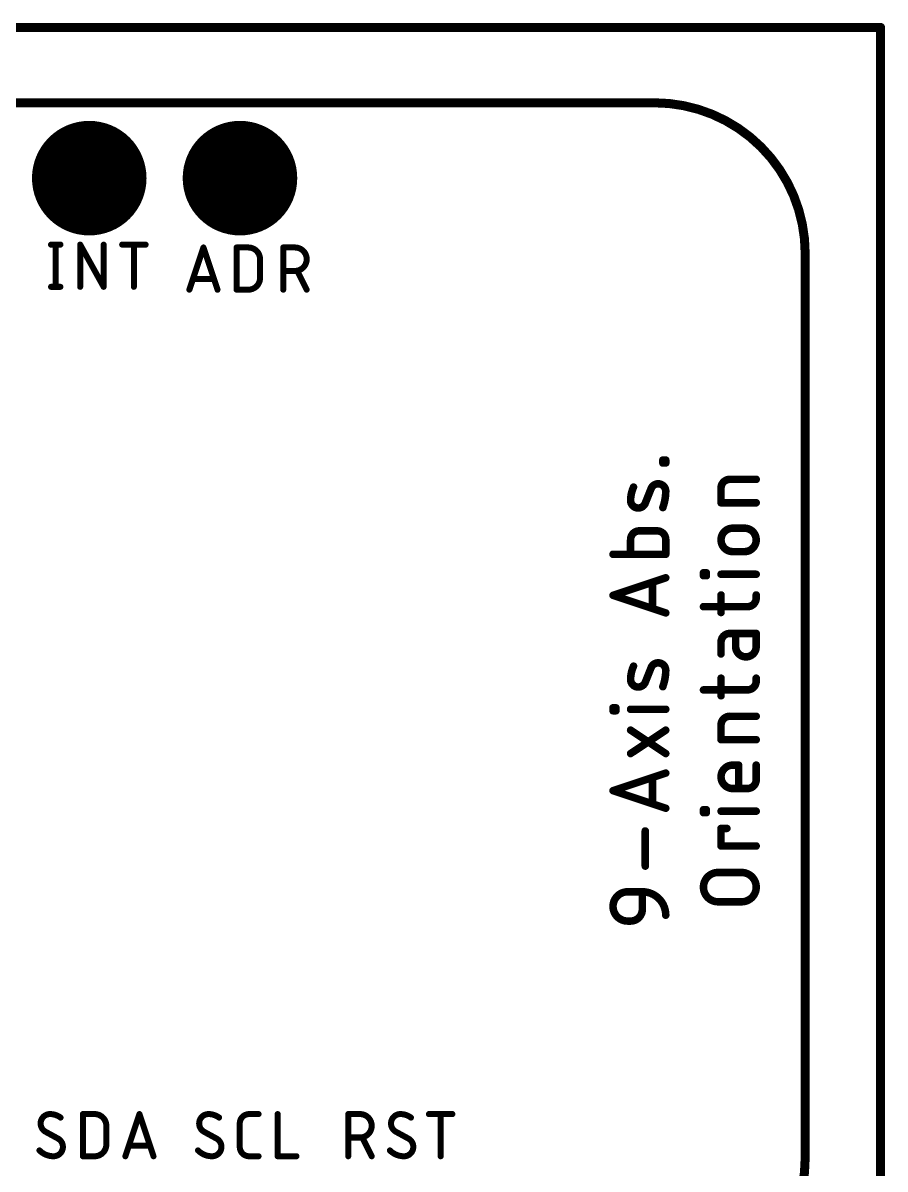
# Model space of a CAD drawing. Extents: x 20.2 to 95.4, y -5.2 to 47.1.
# Drawn here: x 80.8 to 95.33, y 27.75 to 47.07 of the extents above; entities that cross this region are included whole.
import ezdxf

# ---------------------------------------------------------------- set-up
doc = ezdxf.new("R2010")
doc.units = 0
for name, color, linetype in [('17', 110, 'CONTINUOUS'), ('20', 31, 'CONTINUOUS'), ('21', 253, 'CONTINUOUS'), ('51', 253, 'CONTINUOUS')]:
    doc.layers.add(name, color=color, linetype=linetype)

# ---------------------------------------------------------------- blocks, each defined once
blk = doc.blocks.new('RECT')
blk.add_solid([(-0.5, -0.5), (0.5, -0.5), (-0.5, 0.5), (0.5, 0.5)])
blk = doc.blocks.new('ROUNDP')
at = {"const_width": 0.5}
blk.add_lwpolyline([(0, -0.25, 1), (0, 0.25, 1), (0, -0.25)], format="xyb", dxfattribs=at)

msp = doc.modelspace()

# ---------------------------------------------------------------- linework, layer by layer
at = {"layer": '20', "const_width": 0.1524}
for points in [[(95.25, 46.99), (20.32, 46.99)], [(95.25, -5.08), (95.25, 46.99)]]:
    msp.add_lwpolyline(points, dxfattribs=at)
at = {"layer": '20', "const_width": 0.0762}
for points in [[(95.2881, 46.99, 1), (95.2119, 46.99)], [(95.25, 46.9519, 1), (95.25, 47.0281)]]:
    msp.add_lwpolyline(points, format="xyb", dxfattribs=at)
at = {"layer": '21'}
for points, const_width in [([(91.44, 45.72), (69.85, 45.72)], 0.1524), ([(81.2713, 43.3296), (81.4294, 43.3296)], 0.1016), ([(81.3504, 43.3296), (81.3504, 42.6184)], 0.1016), ([(81.7624, 42.6184), (81.7624, 43.3296)], 0.1016), ([(81.7624, 43.3296), (82.1575, 42.6184)], 0.1016), ([(82.1575, 42.6184), (82.1575, 43.3296)], 0.1016), ([(82.4695, 43.3296), (82.8647, 43.3296)], 0.1016), ([(82.6671, 42.6184), (82.6671, 43.3296)], 0.1016), ([(83.6026, 42.5704), (83.8396, 43.2816)], 0.1016), ([(83.8396, 43.2816), (84.0767, 42.5704)], 0.1016), ([(84.398, 42.5704), (84.398, 43.2816)], 0.1016), ([(84.398, 43.2816), (84.5955, 43.2816)], 0.1016), ([(85.1843, 42.5704), (85.1843, 43.2816)], 0.1016), ([(85.1843, 43.2816), (85.3819, 43.2816)], 0.1016), ([(84.7931, 43.084), (84.7931, 42.768)], 0.1016), ([(93.98, 27.94), (93.98, 43.18)], 0.1524), ([(85.3819, 42.8865), (85.1843, 42.8865)], 0.1016), ([(85.5794, 42.5704), (85.4214, 42.8865)], 0.1016), ([(84.0174, 42.7482), (83.6618, 42.7482)], 0.1016), ([(81.2713, 42.6184), (81.4294, 42.6184)], 0.1016), ([(84.5955, 42.5704), (84.398, 42.5704)], 0.1016), ([(91.5811, 39.6495), (91.5811, 39.6988)], 0.127), ([(91.5811, 39.6988), (91.6305, 39.6988)], 0.127), ([(91.6305, 39.6495), (91.5811, 39.6495)], 0.127), ([(91.6305, 39.6988), (91.6305, 39.6495)], 0.127), ([(92.71, 39.3738), (93.1545, 39.3738)], 0.127), ([(91.3836, 39.2185), (91.2848, 38.9716)], 0.127), ([(92.5618, 38.9787), (92.5618, 39.2256)], 0.127), ([(93.1545, 38.9787), (92.5618, 38.9787)], 0.127), ([(91.4823, 38.5061), (91.186, 38.5061)], 0.127), ([(92.7594, 38.5508), (92.9569, 38.5508)], 0.127), ([(91.0378, 38.358), (91.0378, 38.111)], 0.127), ([(91.6305, 38.111), (91.6305, 38.358)], 0.127), ([(90.7415, 38.111), (91.6305, 38.111)], 0.127), ([(92.9569, 38.1557), (92.7594, 38.1557)], 0.127), ([(92.2655, 37.7495), (92.2655, 37.7989)], 0.127), ([(92.2655, 37.7989), (92.3149, 37.7989)], 0.127), ([(92.3149, 37.7989), (92.3149, 37.7495)], 0.127), ([(90.7415, 37.4186), (91.6305, 37.715)], 0.127), ([(91.4083, 37.6409), (91.4083, 37.1964)], 0.127), ([(92.3149, 37.7495), (92.2655, 37.7495)], 0.127), ([(93.1545, 37.7742), (92.5618, 37.7742)], 0.127), ([(91.6305, 37.1223), (90.7415, 37.4186)], 0.127), ([(92.5618, 37.1289), (92.5618, 37.4252)], 0.127), ([(93.1545, 37.3758), (93.1545, 37.4252)], 0.127), ([(92.2655, 37.2276), (93.0063, 37.2276)], 0.127), ([(93.1545, 36.777), (92.71, 36.777)], 0.127), ([(92.8088, 36.777), (92.8088, 36.5547)], 0.127), ([(93.1545, 36.5547), (93.1545, 36.777)], 0.127), ([(92.5618, 36.6288), (92.5618, 36.4312)], 0.127), ([(91.3836, 36.201), (91.2848, 35.9541)], 0.127), ([(92.5618, 35.7268), (92.5618, 36.0231)], 0.127), ([(93.1545, 35.9737), (93.1545, 36.0231)], 0.127), ([(92.2655, 35.8256), (93.0063, 35.8256)], 0.127), ([(90.7415, 35.4737), (90.7415, 35.5231)], 0.127), ([(90.7415, 35.5231), (90.7909, 35.5231)], 0.127), ([(90.7909, 35.5231), (90.7909, 35.4737)], 0.127), ([(91.6305, 35.4984), (91.0378, 35.4984)], 0.127), ([(90.7909, 35.4737), (90.7415, 35.4737)], 0.127), ([(92.71, 35.3809), (93.1545, 35.3809)], 0.127), ([(91.6305, 34.7522), (91.0378, 35.1473)], 0.127), ([(91.0378, 34.7522), (91.6305, 35.1473)], 0.127), ([(92.5618, 34.9858), (92.5618, 35.2328)], 0.127), ([(93.1545, 34.9858), (92.5618, 34.9858)], 0.127), ([(92.7594, 34.558), (92.8582, 34.558)], 0.127), ([(92.8582, 34.558), (92.8582, 34.1629)], 0.127), ([(93.1545, 34.558), (93.1545, 34.311)], 0.127), ([(90.7415, 34.1268), (91.6305, 34.4231)], 0.127), ([(91.4083, 34.3491), (91.4083, 33.9046)], 0.127), ([(93.0063, 34.1629), (92.7594, 34.1629)], 0.127), ([(91.6305, 33.8305), (90.7415, 34.1268)], 0.127), ([(92.2655, 33.7566), (92.2655, 33.806)], 0.127), ([(92.2655, 33.806), (92.3149, 33.806)], 0.127), ([(92.3149, 33.7566), (92.2655, 33.7566)], 0.127), ([(92.3149, 33.806), (92.3149, 33.7566)], 0.127), ([(93.1545, 33.7813), (92.5618, 33.7813)], 0.127), ([(91.2848, 32.8551), (91.2848, 33.4478)], 0.127), ([(92.5618, 33.1943), (92.5618, 33.4907)], 0.127), ([(92.5618, 33.4907), (92.6606, 33.4907)], 0.127), ([(93.1545, 33.1943), (92.5618, 33.1943)], 0.127), ([(92.5124, 32.7481), (92.9076, 32.7481)], 0.127), ([(90.9884, 32.423), (91.2354, 32.423)], 0.127), ([(91.2354, 32.423), (91.2354, 32.1267)], 0.127), ([(92.9076, 32.2542), (92.5124, 32.2542)], 0.127), ([(91.0378, 31.9292), (90.9884, 31.9292)], 0.127), ([(81.8075, 27.9654), (81.8075, 28.6766)], 0.1016), ([(81.8075, 28.6766), (82.0051, 28.6766)], 0.1016), ([(82.5239, 27.9654), (82.761, 28.6766)], 0.1016), ([(82.761, 28.6766), (82.998, 27.9654)], 0.1016), ([(84.6099, 28.6766), (84.768, 28.6766)], 0.1016), ([(85.0904, 28.6766), (85.0904, 27.9654)], 0.1016), ([(86.2797, 27.9654), (86.2797, 28.6766)], 0.1016), ([(86.2797, 28.6766), (86.4773, 28.6766)], 0.1016), ([(87.6392, 28.6766), (88.0343, 28.6766)], 0.1016), ([(87.8367, 27.9654), (87.8367, 28.6766)], 0.1016), ([(81.3921, 28.2617), (81.1748, 28.3803)], 0.1016), ([(82.2026, 28.479), (82.2026, 28.163)], 0.1016), ([(84.0636, 28.2617), (83.8462, 28.3803)], 0.1016), ([(84.4519, 28.1234), (84.4519, 28.5186)], 0.1016), ([(87.2969, 28.2617), (87.0796, 28.3803)], 0.1016), ([(86.4773, 28.2815), (86.2797, 28.2815)], 0.1016), ([(86.6748, 27.9654), (86.5168, 28.2815)], 0.1016), ([(82.0051, 27.9654), (81.8075, 27.9654)], 0.1016), ([(82.9388, 28.1432), (82.5832, 28.1432)], 0.1016), ([(84.768, 27.9654), (84.6099, 27.9654)], 0.1016), ([(85.0904, 27.9654), (85.4065, 27.9654)], 0.1016)]:
    msp.add_lwpolyline(points, dxfattribs=dict(at, const_width=const_width))
for points, const_width in [([(93.98, 43.18, 0.4142), (91.44, 45.72)], 0.1524), ([(91.44, 45.7581, 1), (91.44, 45.6819)], 0.0762), ([(91.44, 45.6819, 1), (91.44, 45.7581)], 0.0762), ([(81.2713, 43.355, 1), (81.2713, 43.3042)], 0.0508), ([(81.3758, 43.3296, 1), (81.325, 43.3296)], 0.0508), ([(81.4294, 43.3042, 1), (81.4294, 43.355)], 0.0508), ([(81.7878, 43.3296, 1), (81.737, 43.3296)], 0.0508), ([(81.7846, 43.3419, 1), (81.7402, 43.3173)], 0.0508), ([(82.1829, 43.3296, 1), (82.1321, 43.3296)], 0.0508), ([(82.4695, 43.355, 1), (82.4695, 43.3042)], 0.0508), ([(82.6925, 43.3296, 1), (82.6417, 43.3296)], 0.0508), ([(82.8647, 43.3042, 1), (82.8647, 43.355)], 0.0508), ([(83.8637, 43.2896, 1), (83.8155, 43.2736)], 0.0508), ([(83.8637, 43.2736, 1), (83.8155, 43.2896)], 0.0508), ([(84.4234, 43.2816, 1), (84.3726, 43.2816)], 0.0508), ([(84.398, 43.307, 1), (84.398, 43.2562)], 0.0508), ([(84.7931, 43.084, 0.4142), (84.5955, 43.2816)], 0.1016), ([(84.5955, 43.307, 1), (84.5955, 43.2562)], 0.0508), ([(84.5955, 43.2562, 1), (84.5955, 43.307)], 0.0508), ([(85.2097, 43.2816, 1), (85.1589, 43.2816)], 0.0508), ([(85.1843, 43.307, 1), (85.1843, 43.2562)], 0.0508), ([(85.3819, 42.8865, 1), (85.3819, 43.2816)], 0.1016), ([(85.3819, 43.307, 1), (85.3819, 43.2562)], 0.0508), ([(85.3819, 43.2562, 1), (85.3819, 43.307)], 0.0508), ([(84.8185, 43.084, 1), (84.7677, 43.084)], 0.0508), ([(84.7677, 43.084, 1), (84.8185, 43.084)], 0.0508), ([(94.0181, 43.18, 1), (93.9419, 43.18)], 0.0762), ([(93.9419, 43.18, 1), (94.0181, 43.18)], 0.0762), ([(85.1843, 42.9119, 1), (85.1843, 42.8611)], 0.0508), ([(85.3819, 42.9119, 1), (85.3819, 42.8611)], 0.0508), ([(85.3819, 42.8611, 1), (85.3819, 42.9119)], 0.0508), ([(85.4441, 42.8978, 1), (85.3987, 42.8751)], 0.0508), ([(83.6618, 42.7736, 1), (83.6618, 42.7228)], 0.0508), ([(84.0174, 42.7228, 1), (84.0174, 42.7736)], 0.0508), ([(84.5955, 42.5704, 0.4142), (84.7931, 42.768)], 0.1016), ([(84.8185, 42.768, 1), (84.7677, 42.768)], 0.0508), ([(84.7677, 42.768, 1), (84.8185, 42.768)], 0.0508), ([(81.2713, 42.6438, 1), (81.2713, 42.593)], 0.0508), ([(81.325, 42.6184, 1), (81.3758, 42.6184)], 0.0508), ([(81.4294, 42.593, 1), (81.4294, 42.6438)], 0.0508), ([(81.737, 42.6184, 1), (81.7878, 42.6184)], 0.0508), ([(82.1321, 42.6184, 1), (82.1829, 42.6184)], 0.0508), ([(82.1353, 42.6061, 1), (82.1797, 42.6307)], 0.0508), ([(82.6417, 42.6184, 1), (82.6925, 42.6184)], 0.0508), ([(83.5785, 42.5784, 1), (83.6267, 42.5624)], 0.0508), ([(84.0526, 42.5624, 1), (84.1008, 42.5784)], 0.0508), ([(84.398, 42.5958, 1), (84.398, 42.545)], 0.0508), ([(84.3726, 42.5704, 1), (84.4234, 42.5704)], 0.0508), ([(84.5955, 42.5958, 1), (84.5955, 42.545)], 0.0508), ([(84.5955, 42.545, 1), (84.5955, 42.5958)], 0.0508), ([(85.1589, 42.5704, 1), (85.2097, 42.5704)], 0.0508), ([(85.5567, 42.559, 1), (85.6021, 42.5818)], 0.0508), ([(91.5811, 39.7306, 1), (91.5811, 39.6671)], 0.0635), ([(91.5811, 39.6812, 1), (91.5811, 39.6177)], 0.0635), ([(91.6129, 39.6988, 1), (91.5494, 39.6988)], 0.0635), ([(91.5494, 39.6495, 1), (91.6129, 39.6495)], 0.0635), ([(91.6623, 39.6988, 1), (91.5987, 39.6988)], 0.0635), ([(91.5987, 39.6495, 1), (91.6623, 39.6495)], 0.0635), ([(91.6305, 39.6671, 1), (91.6305, 39.7306)], 0.0635), ([(91.6305, 39.6177, 1), (91.6305, 39.6812)], 0.0635), ([(92.71, 39.3738, 0.4142), (92.5618, 39.2256)], 0.127), ([(92.71, 39.4055, 1), (92.71, 39.342)], 0.0635), ([(92.71, 39.342, 1), (92.71, 39.4055)], 0.0635), ([(93.1545, 39.342, 1), (93.1545, 39.4055)], 0.0635), ([(91.0872, 39.2432, 0.1025), (91.0378, 39.0209)], 0.127), ([(91.1162, 39.2302, 1), (91.0583, 39.2562)], 0.0635), ([(91.6305, 39.1691, 0.8318), (91.3836, 39.2185)], 0.127), ([(91.3541, 39.2303, 1), (91.413, 39.2067)], 0.0635), ([(91.413, 39.2067, 1), (91.3541, 39.2303)], 0.0635), ([(91.5811, 38.8975, 0.083), (91.6305, 39.1691)], 0.127), ([(91.6622, 39.1687, 1), (91.5988, 39.1696)], 0.0635), ([(92.5936, 39.2256, 1), (92.5301, 39.2256)], 0.0635), ([(92.5301, 39.2256, 1), (92.5936, 39.2256)], 0.0635), ([(91.0696, 39.0205, 1), (91.0061, 39.0214)], 0.0635), ([(91.0378, 39.0209, 0.8318), (91.2848, 38.9716)], 0.127), ([(91.0061, 39.0214, 1), (91.0696, 39.0205)], 0.0635), ([(91.3143, 38.9598, 1), (91.2553, 38.9833)], 0.0635), ([(91.5988, 39.1696, 1), (91.6622, 39.1687)], 0.0635), ([(92.5618, 39.0104, 1), (92.5618, 38.9469)], 0.0635), ([(93.1545, 38.9469, 1), (93.1545, 39.0104)], 0.0635), ([(91.2553, 38.9833, 1), (91.3143, 38.9598)], 0.0635), ([(91.5512, 38.9082, 1), (91.611, 38.8867)], 0.0635), ([(92.5301, 38.9787, 1), (92.5936, 38.9787)], 0.0635), ([(91.186, 38.5061, 0.4142), (91.0378, 38.358)], 0.127), ([(91.186, 38.5379, 1), (91.186, 38.4744)], 0.0635), ([(91.186, 38.4744, 1), (91.186, 38.5379)], 0.0635), ([(91.4823, 38.5379, 1), (91.4823, 38.4744)], 0.0635), ([(91.6305, 38.358, 0.4142), (91.4823, 38.5061)], 0.127), ([(91.4823, 38.4744, 1), (91.4823, 38.5379)], 0.0635), ([(92.7594, 38.5508, 1), (92.7594, 38.1557)], 0.127), ([(92.7594, 38.5826, 1), (92.7594, 38.5191)], 0.0635), ([(92.7594, 38.5191, 1), (92.7594, 38.5826)], 0.0635), ([(92.9569, 38.5826, 1), (92.9569, 38.5191)], 0.0635), ([(92.9569, 38.1557, 1), (92.9569, 38.5508)], 0.127), ([(92.9569, 38.5191, 1), (92.9569, 38.5826)], 0.0635), ([(91.0696, 38.358, 1), (91.0061, 38.358)], 0.0635), ([(91.0061, 38.358, 1), (91.0696, 38.358)], 0.0635), ([(91.6623, 38.358, 1), (91.5987, 38.358)], 0.0635), ([(91.5987, 38.358, 1), (91.6623, 38.358)], 0.0635), ([(90.7415, 38.1428, 1), (90.7415, 38.0793)], 0.0635), ([(91.0061, 38.111, 1), (91.0696, 38.111)], 0.0635), ([(91.5987, 38.111, 1), (91.6623, 38.111)], 0.0635), ([(91.6305, 38.0793, 1), (91.6305, 38.1428)], 0.0635), ([(92.7594, 38.1875, 1), (92.7594, 38.124)], 0.0635), ([(92.7594, 38.124, 1), (92.7594, 38.1875)], 0.0635), ([(92.9569, 38.1875, 1), (92.9569, 38.124)], 0.0635), ([(92.9569, 38.124, 1), (92.9569, 38.1875)], 0.0635), ([(92.2973, 37.7989, 1), (92.2338, 37.7989)], 0.0635), ([(92.2655, 37.8306, 1), (92.2655, 37.7671)], 0.0635), ([(92.3466, 37.7989, 1), (92.2831, 37.7989)], 0.0635), ([(92.3149, 37.7671, 1), (92.3149, 37.8306)], 0.0635), ([(91.44, 37.6409, 1), (91.3765, 37.6409)], 0.0635), ([(91.6405, 37.6849, 1), (91.6205, 37.7451)], 0.0635), ([(92.2655, 37.7812, 1), (92.2655, 37.7177)], 0.0635), ([(92.2338, 37.7495, 1), (92.2973, 37.7495)], 0.0635), ([(92.2831, 37.7495, 1), (92.3466, 37.7495)], 0.0635), ([(92.3149, 37.7177, 1), (92.3149, 37.7812)], 0.0635), ([(92.5618, 37.8059, 1), (92.5618, 37.7424)], 0.0635), ([(93.1545, 37.7424, 1), (93.1545, 37.8059)], 0.0635), ([(90.7515, 37.4488, 1), (90.7315, 37.3885)], 0.0635), ([(90.7315, 37.4488, 1), (90.7515, 37.3885)], 0.0635), ([(92.5936, 37.4252, 1), (92.5301, 37.4252)], 0.0635), ([(93.1863, 37.4252, 1), (93.1227, 37.4252)], 0.0635), ([(92.2655, 37.2594, 1), (92.2655, 37.1959)], 0.0635), ([(93.0063, 37.2276, 0.4142), (93.1545, 37.3758)], 0.127), ([(93.0063, 37.2594, 1), (93.0063, 37.1959)], 0.0635), ([(93.0063, 37.1959, 1), (93.0063, 37.2594)], 0.0635), ([(93.1227, 37.3758, 1), (93.1863, 37.3758)], 0.0635), ([(93.1862, 37.3758, 1), (93.1228, 37.3758)], 0.0635), ([(91.3765, 37.1964, 1), (91.44, 37.1964)], 0.0635), ([(91.6205, 37.0922, 1), (91.6405, 37.1524)], 0.0635), ([(92.5301, 37.1289, 1), (92.5936, 37.1289)], 0.0635), ([(92.71, 36.777, 0.4142), (92.5618, 36.6288)], 0.127), ([(92.71, 36.8087, 1), (92.71, 36.7452)], 0.0635), ([(92.71, 36.7452, 1), (92.71, 36.8087)], 0.0635), ([(92.8405, 36.777, 1), (92.777, 36.777)], 0.0635), ([(93.1863, 36.777, 1), (93.1227, 36.777)], 0.0635), ([(93.1545, 36.7452, 1), (93.1545, 36.8087)], 0.0635), ([(92.5936, 36.6288, 1), (92.5301, 36.6288)], 0.0635), ([(92.5301, 36.6288, 1), (92.5936, 36.6288)], 0.0635), ([(92.8405, 36.5547, 1), (92.777, 36.5547)], 0.0635), ([(92.777, 36.5547, 1), (92.8405, 36.5547)], 0.0635), ([(92.8088, 36.5547, 1), (93.1545, 36.5547)], 0.127), ([(93.1862, 36.5547, 1), (93.1227, 36.5547)], 0.0635), ([(93.1227, 36.5547, 1), (93.1863, 36.5547)], 0.0635), ([(91.6305, 36.1516, 0.8318), (91.3836, 36.201)], 0.127), ([(92.5301, 36.4312, 1), (92.5936, 36.4312)], 0.0635), ([(91.0872, 36.2257, 0.1025), (91.0378, 36.0034)], 0.127), ([(91.1162, 36.2127, 1), (91.0583, 36.2387)], 0.0635), ([(91.3541, 36.2128, 1), (91.413, 36.1892)], 0.0635), ([(91.413, 36.1892, 1), (91.3541, 36.2128)], 0.0635), ([(91.5811, 35.88, 0.083), (91.6305, 36.1516)], 0.127), ([(91.6622, 36.1512, 1), (91.5988, 36.1521)], 0.0635), ([(91.5988, 36.1521, 1), (91.6622, 36.1512)], 0.0635), ([(91.0696, 36.003, 1), (91.0061, 36.0039)], 0.0635), ([(91.0378, 36.0034, 0.8318), (91.2848, 35.9541)], 0.127), ([(91.0061, 36.0039, 1), (91.0696, 36.003)], 0.0635), ([(91.2553, 35.9658, 1), (91.3143, 35.9423)], 0.0635), ([(91.3143, 35.9423, 1), (91.2553, 35.9658)], 0.0635), ([(92.5936, 36.0231, 1), (92.5301, 36.0231)], 0.0635), ([(93.0063, 35.8256, 0.4142), (93.1545, 35.9737)], 0.127), ([(93.1863, 36.0231, 1), (93.1227, 36.0231)], 0.0635), ([(93.1227, 35.9737, 1), (93.1863, 35.9737)], 0.0635), ([(93.1862, 35.9737, 1), (93.1228, 35.9737)], 0.0635), ([(91.5512, 35.8907, 1), (91.611, 35.8692)], 0.0635), ([(92.2655, 35.8573, 1), (92.2655, 35.7938)], 0.0635), ([(92.5301, 35.7268, 1), (92.5936, 35.7268)], 0.0635), ([(93.0063, 35.8573, 1), (93.0063, 35.7938)], 0.0635), ([(93.0063, 35.7938, 1), (93.0063, 35.8573)], 0.0635), ([(90.7733, 35.5231, 1), (90.7097, 35.5231)], 0.0635), ([(90.7415, 35.5549, 1), (90.7415, 35.4914)], 0.0635), ([(90.8226, 35.5231, 1), (90.7591, 35.5231)], 0.0635), ([(90.7909, 35.4914, 1), (90.7909, 35.5549)], 0.0635), ([(91.0378, 35.5302, 1), (91.0378, 35.4667)], 0.0635), ([(91.6305, 35.4667, 1), (91.6305, 35.5302)], 0.0635), ([(90.7097, 35.4737, 1), (90.7733, 35.4737)], 0.0635), ([(90.7415, 35.5055, 1), (90.7415, 35.442)], 0.0635), ([(90.7591, 35.4737, 1), (90.8226, 35.4737)], 0.0635), ([(90.7909, 35.442, 1), (90.7909, 35.5055)], 0.0635), ([(92.71, 35.3809, 0.4142), (92.5618, 35.2328)], 0.127), ([(92.71, 35.4127, 1), (92.71, 35.3492)], 0.0635), ([(92.71, 35.3492, 1), (92.71, 35.4127)], 0.0635), ([(93.1545, 35.3492, 1), (93.1545, 35.4127)], 0.0635), ([(91.0554, 35.1737, 1), (91.0202, 35.1209)], 0.0635), ([(91.6481, 35.1209, 1), (91.6129, 35.1737)], 0.0635), ([(92.5936, 35.2328, 1), (92.5301, 35.2328)], 0.0635), ([(92.5301, 35.2328, 1), (92.5936, 35.2328)], 0.0635), ([(92.5618, 35.0176, 1), (92.5618, 34.9541)], 0.0635), ([(92.5301, 34.9858, 1), (92.5936, 34.9858)], 0.0635), ([(93.1545, 34.9541, 1), (93.1545, 35.0176)], 0.0635), ([(91.0202, 34.7786, 1), (91.0554, 34.7258)], 0.0635), ([(91.6129, 34.7258, 1), (91.6481, 34.7786)], 0.0635), ([(92.7594, 34.558, 1), (92.7594, 34.1629)], 0.127), ([(92.7594, 34.5897, 1), (92.7594, 34.5262)], 0.0635), ([(92.7594, 34.5262, 1), (92.7594, 34.5897)], 0.0635), ([(92.8899, 34.558, 1), (92.8264, 34.558)], 0.0635), ([(92.8582, 34.5262, 1), (92.8582, 34.5897)], 0.0635), ([(93.1863, 34.558, 1), (93.1227, 34.558)], 0.0635), ([(91.44, 34.3491, 1), (91.3765, 34.3491)], 0.0635), ([(91.6405, 34.393, 1), (91.6205, 34.4533)], 0.0635), ([(92.7594, 34.1946, 1), (92.7594, 34.1311)], 0.0635), ([(92.7594, 34.1311, 1), (92.7594, 34.1946)], 0.0635), ([(92.8264, 34.1629, 1), (92.8899, 34.1629)], 0.0635), ([(93.0063, 34.1629, 0.4142), (93.1545, 34.311)], 0.127), ([(93.0063, 34.1946, 1), (93.0063, 34.1311)], 0.0635), ([(93.0063, 34.1311, 1), (93.0063, 34.1946)], 0.0635), ([(93.1863, 34.311, 1), (93.1227, 34.311)], 0.0635), ([(93.1227, 34.311, 1), (93.1863, 34.311)], 0.0635), ([(90.7515, 34.1569, 1), (90.7315, 34.0967)], 0.0635), ([(90.7315, 34.1569, 1), (90.7515, 34.0967)], 0.0635), ([(91.3765, 33.9046, 1), (91.44, 33.9046)], 0.0635), ([(91.6205, 33.8004, 1), (91.6405, 33.8606)], 0.0635), ([(92.2655, 33.8378, 1), (92.2655, 33.7743)], 0.0635), ([(92.2973, 33.806, 1), (92.2338, 33.806)], 0.0635), ([(92.2655, 33.7884, 1), (92.2655, 33.7249)], 0.0635), ([(92.3466, 33.806, 1), (92.2831, 33.806)], 0.0635), ([(92.3149, 33.7743, 1), (92.3149, 33.8378)], 0.0635), ([(92.3149, 33.7249, 1), (92.3149, 33.7884)], 0.0635), ([(92.5618, 33.8131, 1), (92.5618, 33.7496)], 0.0635), ([(93.1545, 33.7496, 1), (93.1545, 33.8131)], 0.0635), ([(92.2338, 33.7566, 1), (92.2973, 33.7566)], 0.0635), ([(92.2831, 33.7566, 1), (92.3466, 33.7566)], 0.0635), ([(91.3165, 33.4478, 1), (91.253, 33.4478)], 0.0635), ([(92.5618, 33.5224, 1), (92.5618, 33.4589)], 0.0635), ([(92.5936, 33.4907, 1), (92.5301, 33.4907)], 0.0635), ([(92.6606, 33.4589, 1), (92.6606, 33.5224)], 0.0635), ([(92.5618, 33.2261, 1), (92.5618, 33.1626)], 0.0635), ([(92.5301, 33.1943, 1), (92.5936, 33.1943)], 0.0635), ([(93.1545, 33.1626, 1), (93.1545, 33.2261)], 0.0635), ([(91.253, 32.8551, 1), (91.3165, 32.8551)], 0.0635), ([(92.5124, 32.7481, 1), (92.5124, 32.2542)], 0.127), ([(92.5124, 32.7798, 1), (92.5124, 32.7163)], 0.0635), ([(92.5124, 32.7163, 1), (92.5124, 32.7798)], 0.0635), ([(92.9076, 32.2542, 1), (92.9076, 32.7481)], 0.127), ([(92.9076, 32.7798, 1), (92.9076, 32.7163)], 0.0635), ([(92.9076, 32.7163, 1), (92.9076, 32.7798)], 0.0635), ([(90.9884, 32.423, 1), (90.9884, 31.9292)], 0.127), ([(90.9884, 32.4548, 1), (90.9884, 32.3913)], 0.0635), ([(90.9884, 32.3913, 1), (90.9884, 32.4548)], 0.0635), ([(91.2671, 32.423, 1), (91.2036, 32.423)], 0.0635), ([(91.2354, 32.4548, 1), (91.2354, 32.3913)], 0.0635), ([(91.6305, 32.0279, 0.4142), (91.2354, 32.423)], 0.127), ([(91.2354, 32.3913, 1), (91.2354, 32.4548)], 0.0635), ([(92.5124, 32.286, 1), (92.5124, 32.2225)], 0.0635), ([(92.5124, 32.2225, 1), (92.5124, 32.286)], 0.0635), ([(92.9076, 32.286, 1), (92.9076, 32.2225)], 0.0635), ([(92.9076, 32.2225, 1), (92.9076, 32.286)], 0.0635), ([(91.0378, 31.9292, 0.4142), (91.2354, 32.1267)], 0.127), ([(91.2671, 32.1267, 1), (91.2036, 32.1267)], 0.0635), ([(91.2036, 32.1267, 1), (91.2671, 32.1267)], 0.0635), ([(90.9884, 31.9609, 1), (90.9884, 31.8974)], 0.0635), ([(90.9884, 31.8974, 1), (90.9884, 31.9609)], 0.0635), ([(91.0378, 31.9609, 1), (91.0378, 31.8974)], 0.0635), ([(91.0378, 31.8974, 1), (91.0378, 31.9609)], 0.0635), ([(91.5988, 32.0279, 1), (91.6622, 32.0279)], 0.0635), ([(81.2538, 28.6766, 0.4142), (81.0957, 28.5186)], 0.1016), ([(81.4316, 28.6173, 0.1623), (81.2538, 28.6766)], 0.1016), ([(81.2538, 28.702, 1), (81.2538, 28.6512)], 0.0508), ([(81.2538, 28.6512, 1), (81.2538, 28.702)], 0.0508), ([(81.4163, 28.597, 1), (81.4468, 28.6377)], 0.0508), ([(81.8329, 28.6766, 1), (81.7821, 28.6766)], 0.0508), ([(81.8075, 28.702, 1), (81.8075, 28.6512)], 0.0508), ([(82.2026, 28.479, 0.4142), (82.0051, 28.6766)], 0.1016), ([(82.0051, 28.702, 1), (82.0051, 28.6512)], 0.0508), ([(82.0051, 28.6512, 1), (82.0051, 28.702)], 0.0508), ([(82.7851, 28.6846, 1), (82.7369, 28.6686)], 0.0508), ([(82.7851, 28.6686, 1), (82.7369, 28.6846)], 0.0508), ([(83.9253, 28.6766, 0.4142), (83.7672, 28.5186)], 0.1016), ([(84.1031, 28.6173, 0.1623), (83.9253, 28.6766)], 0.1016), ([(83.9253, 28.702, 1), (83.9253, 28.6512)], 0.0508), ([(83.9253, 28.6512, 1), (83.9253, 28.702)], 0.0508), ([(84.0878, 28.597, 1), (84.1183, 28.6377)], 0.0508), ([(84.6099, 28.6766, 0.4142), (84.4519, 28.5186)], 0.1016), ([(84.6099, 28.702, 1), (84.6099, 28.6512)], 0.0508), ([(84.6099, 28.6512, 1), (84.6099, 28.702)], 0.0508), ([(84.768, 28.6512, 1), (84.768, 28.702)], 0.0508), ([(85.1158, 28.6766, 1), (85.065, 28.6766)], 0.0508), ([(86.3051, 28.6766, 1), (86.2543, 28.6766)], 0.0508), ([(86.2797, 28.702, 1), (86.2797, 28.6512)], 0.0508), ([(86.4773, 28.2815, 1), (86.4773, 28.6766)], 0.1016), ([(86.4773, 28.702, 1), (86.4773, 28.6512)], 0.0508), ([(86.4773, 28.6512, 1), (86.4773, 28.702)], 0.0508), ([(87.1586, 28.6766, 0.4142), (87.0006, 28.5186)], 0.1016), ([(87.3364, 28.6173, 0.1623), (87.1586, 28.6766)], 0.1016), ([(87.1586, 28.702, 1), (87.1586, 28.6512)], 0.0508), ([(87.1586, 28.6512, 1), (87.1586, 28.702)], 0.0508), ([(87.3212, 28.597, 1), (87.3517, 28.6377)], 0.0508), ([(87.6392, 28.702, 1), (87.6392, 28.6512)], 0.0508), ([(87.8621, 28.6766, 1), (87.8113, 28.6766)], 0.0508), ([(88.0343, 28.6512, 1), (88.0343, 28.702)], 0.0508), ([(81.0957, 28.5186, 0.2656), (81.1748, 28.3803)], 0.1016), ([(81.1211, 28.5186, 1), (81.0703, 28.5186)], 0.0508), ([(81.0703, 28.5186, 1), (81.1211, 28.5186)], 0.0508), ([(81.1869, 28.4026, 1), (81.1626, 28.358)], 0.0508), ([(81.1619, 28.3584, 1), (81.1877, 28.4021)], 0.0508), ([(82.228, 28.479, 1), (82.1772, 28.479)], 0.0508), ([(82.1772, 28.479, 1), (82.228, 28.479)], 0.0508), ([(83.7672, 28.5186, 0.2656), (83.8462, 28.3803)], 0.1016), ([(83.7926, 28.5186, 1), (83.7418, 28.5186)], 0.0508), ([(83.7418, 28.5186, 1), (83.7926, 28.5186)], 0.0508), ([(83.8584, 28.4026, 1), (83.8341, 28.358)], 0.0508), ([(83.8334, 28.3584, 1), (83.8591, 28.4021)], 0.0508), ([(84.4773, 28.5186, 1), (84.4265, 28.5186)], 0.0508), ([(84.4265, 28.5186, 1), (84.4773, 28.5186)], 0.0508), ([(87.0006, 28.5186, 0.2656), (87.0796, 28.3803)], 0.1016), ([(87.026, 28.5186, 1), (86.9752, 28.5186)], 0.0508), ([(86.9752, 28.5186, 1), (87.026, 28.5186)], 0.0508), ([(87.0918, 28.4026, 1), (87.0674, 28.358)], 0.0508), ([(87.0667, 28.3584, 1), (87.0925, 28.4021)], 0.0508), ([(81.4711, 28.1234, 0.2656), (81.3921, 28.2617)], 0.1016), ([(81.405, 28.2836, 1), (81.3792, 28.2398)], 0.0508), ([(81.3799, 28.2394, 1), (81.4042, 28.284)], 0.0508), ([(82.0051, 27.9654, 0.4142), (82.2026, 28.163)], 0.1016), ([(82.228, 28.163, 1), (82.1772, 28.163)], 0.0508), ([(84.1426, 28.1234, 0.2656), (84.0636, 28.2617)], 0.1016), ([(84.0765, 28.2836, 1), (84.0507, 28.2398)], 0.0508), ([(84.0514, 28.2394, 1), (84.0757, 28.284)], 0.0508), ([(86.2797, 28.3069, 1), (86.2797, 28.2561)], 0.0508), ([(86.4773, 28.3069, 1), (86.4773, 28.2561)], 0.0508), ([(86.4773, 28.2561, 1), (86.4773, 28.3069)], 0.0508), ([(86.5395, 28.2928, 1), (86.4941, 28.2701)], 0.0508), ([(87.3759, 28.1234, 0.2656), (87.2969, 28.2617)], 0.1016), ([(87.3098, 28.2836, 1), (87.284, 28.2398)], 0.0508), ([(87.2847, 28.2394, 1), (87.3091, 28.284)], 0.0508), ([(81.094, 28.0821, 1), (81.0579, 28.0463)], 0.0508), ([(81.076, 28.0642, 0.2), (81.313, 27.9654)], 0.1016), ([(81.313, 27.9654, 0.4142), (81.4711, 28.1234)], 0.1016), ([(81.313, 27.9908, 1), (81.313, 27.94)], 0.0508), ([(81.313, 27.94, 1), (81.313, 27.9908)], 0.0508), ([(81.4965, 28.1234, 1), (81.4457, 28.1234)], 0.0508), ([(81.4457, 28.1234, 1), (81.4965, 28.1234)], 0.0508), ([(81.8075, 27.9908, 1), (81.8075, 27.94)], 0.0508), ([(82.0051, 27.9908, 1), (82.0051, 27.94)], 0.0508), ([(82.0051, 27.94, 1), (82.0051, 27.9908)], 0.0508), ([(82.1772, 28.163, 1), (82.228, 28.163)], 0.0508), ([(82.5832, 28.1686, 1), (82.5832, 28.1178)], 0.0508), ([(82.9388, 28.1178, 1), (82.9388, 28.1686)], 0.0508), ([(83.7655, 28.0821, 1), (83.7294, 28.0463)], 0.0508), ([(83.7475, 28.0642, 0.2), (83.9845, 27.9654)], 0.1016), ([(83.9845, 27.9654, 0.4142), (84.1426, 28.1234)], 0.1016), ([(83.9845, 27.9908, 1), (83.9845, 27.94)], 0.0508), ([(83.9845, 27.94, 1), (83.9845, 27.9908)], 0.0508), ([(84.168, 28.1234, 1), (84.1172, 28.1234)], 0.0508), ([(84.1172, 28.1234, 1), (84.168, 28.1234)], 0.0508), ([(84.4519, 28.1234, 0.4142), (84.6099, 27.9654)], 0.1016), ([(84.4773, 28.1234, 1), (84.4265, 28.1234)], 0.0508), ([(84.4265, 28.1234, 1), (84.4773, 28.1234)], 0.0508), ([(84.6099, 27.9908, 1), (84.6099, 27.94)], 0.0508), ([(84.6099, 27.94, 1), (84.6099, 27.9908)], 0.0508), ([(84.768, 27.94, 1), (84.768, 27.9908)], 0.0508), ([(85.0904, 27.9908, 1), (85.0904, 27.94)], 0.0508), ([(85.4065, 27.94, 1), (85.4065, 27.9908)], 0.0508), ([(86.9808, 28.0642, 0.2), (87.2179, 27.9654)], 0.1016), ([(86.9988, 28.0821, 1), (86.9628, 28.0463)], 0.0508), ([(87.2179, 27.9654, 0.4142), (87.3759, 28.1234)], 0.1016), ([(87.2179, 27.9908, 1), (87.2179, 27.94)], 0.0508), ([(87.2179, 27.94, 1), (87.2179, 27.9908)], 0.0508), ([(87.4013, 28.1234, 1), (87.3505, 28.1234)], 0.0508), ([(87.3505, 28.1234, 1), (87.4013, 28.1234)], 0.0508), ([(91.44, 25.4, 0.4142), (93.98, 27.94)], 0.1524), ([(94.0181, 27.94, 1), (93.9419, 27.94)], 0.0762), ([(81.7821, 27.9654, 1), (81.8329, 27.9654)], 0.0508), ([(82.4998, 27.9734, 1), (82.548, 27.9574)], 0.0508), ([(82.9739, 27.9574, 1), (83.0221, 27.9734)], 0.0508), ([(85.065, 27.9654, 1), (85.1158, 27.9654)], 0.0508), ([(86.2543, 27.9654, 1), (86.3051, 27.9654)], 0.0508), ([(86.6521, 27.954, 1), (86.6975, 27.9768)], 0.0508), ([(87.8113, 27.9654, 1), (87.8621, 27.9654)], 0.0508), ([(93.9419, 27.94, 1), (94.0181, 27.94)], 0.0762)]:
    msp.add_lwpolyline(points, format="xyb", dxfattribs=dict(at, const_width=const_width))

# ---------------------------------------------------------------- block references
at = {"layer": '17', "xscale": 1.9304, "yscale": 1.9304, "rotation": 90}
for p in [(81.915, 44.45), (81.915, 44.45), (84.455, 44.45), (84.455, 44.45)]:
    msp.add_blockref('ROUNDP', p, dxfattribs=at)
at = {"layer": '51', "xscale": 0.508, "yscale": 0.508}
for p in [(81.915, 44.45), (84.455, 44.45)]:
    msp.add_blockref('RECT', p, dxfattribs=at)

doc.saveas('drawing.dxf')
